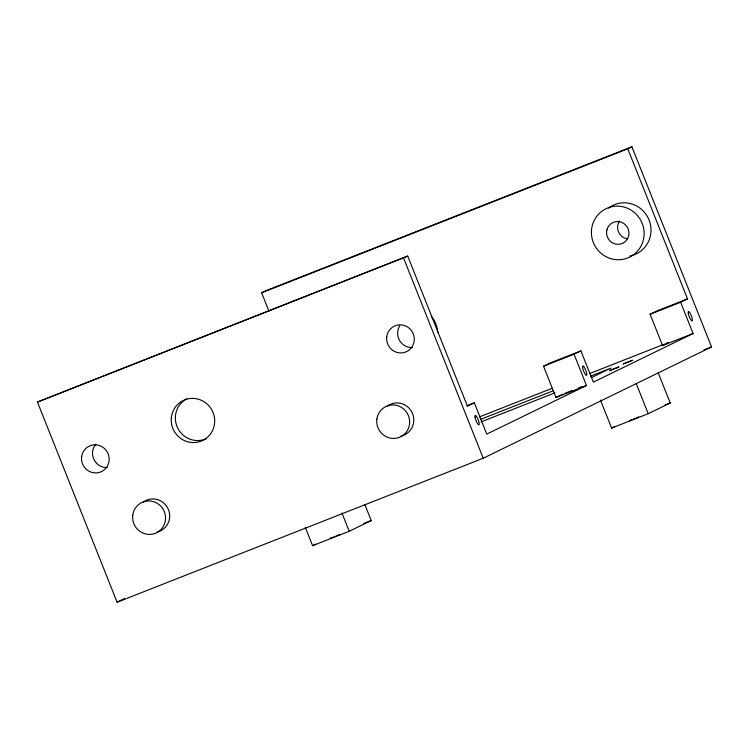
<?xml version="1.0" encoding="UTF-8"?>
<svg xmlns="http://www.w3.org/2000/svg" width="749" height="749" viewBox="0 0 749 749"><rect width="100%" height="100%" fill="white"/><g stroke="black" fill="none" stroke-linecap="round" stroke-linejoin="round"><path stroke-width="1.12" d="M37.45 402.073L407.709 256.083L467.442 406.183L474.323 402.831L486.766 434.102L586.486 385.492L574.043 354.221L580.915 350.869L593.358 382.14L693.078 333.52L680.635 302.25L687.516 298.898L627.784 148.798L631.903 146.785L711.55 346.927L483.227 458.229L117.097 602.215L37.45 402.073L407.709 256.083M268.947 311.144L261.644 292.784L265.773 290.771L631.903 146.785M586.486 385.492L555.973 397.485L543.531 366.214L550.403 362.862L580.915 350.869M693.078 333.52L662.565 345.523L650.123 314.252L657.004 310.901L687.516 298.898M117.097 602.215L124.428 598.638M591.438 377.608L611.034 368.059L590.371 376.185M555.973 397.485L562.845 394.133M662.565 345.523L668.464 342.649M305.302 527.352L312.595 545.684L315.741 544.149M312.595 545.684L349.212 531.284L371.214 520.555L364.782 504.377M600.445 400.06L611.605 428.091L614.751 426.565M611.605 428.091L648.222 413.701L670.224 402.971L658.212 372.777M330.88 538.082L330.337 538.334L333.998 536.977M339.185 534.861L339.718 534.599L338.997 534.842M629.881 420.489L629.347 420.751L631.856 419.833M331.582 537.782L332.519 537.389M337.537 535.554L338.473 535.161M630.592 420.189L631.529 419.805M636.547 417.97L638.728 417.015L638.008 417.259M335.215 536.49L336.423 536.003M634.225 418.906L635.433 418.419M633.851 418.86L635.068 418.382M261.644 292.784L627.784 148.798M650.123 314.252L680.635 302.25M543.531 366.214L574.043 354.221M466.955 405.724L474.323 402.831M479.426 416.893L552.182 388.291M590.184 373.339L662.931 344.737M665.103 343.875L668.361 342.602M480.502 419.393L553.389 390.725M481.017 421.912L554.962 392.832M564.952 393.309L572.32 390.416M578.631 387.926L581.786 386.69M703.948 349.914L711.55 346.927M363.677 523.523L371.214 520.555M664.84 405.087L670.224 402.971M636.219 417.933L637.221 417.549M337.209 535.516L338.211 535.132M636.201 383.507L648.222 413.701M403.589 258.096L483.227 458.229M341.918 512.953L349.212 531.284M143.265 502.12A16.834 16.394 64 0 1 167.945 508.468A16.834 16.394 64 0 1 157.824 531.846M387.355 406.136A16.834 16.394 64 0 1 412.222 412.877A16.834 16.394 64 0 1 401.08 436.068M627.25 238.828A11.441 11.141 64 0 1 619.46 221.049M206.565 438.568A22.217 21.637 64 0 1 177.719 428.082A22.217 21.637 64 0 1 186.829 398.768M608.497 208.082A26.927 26.224 64 0 1 648.615 218.961A26.927 26.224 64 0 1 629.853 255.971M412.465 347.573A14.137 13.772 64 0 1 399.694 325.862M431.227 316.228A26.927 26.224 64 0 1 437.781 332.687M107.35 467.563A14.137 13.772 64 0 1 95.872 444.091M609.555 370.652L618.814 366.982L609.555 370.652M623.355 363.93L632.521 360.297L623.355 363.93M171.287 418.391A22.217 21.637 64 0 0 202.436 440.581A22.217 21.637 64 0 0 205.198 402.466A22.217 21.637 64 0 0 171.287 418.391M386.737 336.685A14.137 13.772 64 0 0 405.677 352.021A14.137 13.772 64 0 0 408.935 327.959A14.137 13.772 64 0 0 386.737 336.685M81.632 456.675A14.137 13.772 64 0 0 100.563 472.01A14.137 13.772 64 0 0 103.821 447.939A14.137 13.772 64 0 0 81.632 456.675M475.053 417.184A5.046 1.142 68.5 0 0 478.639 424.805A5.046 1.142 68.5 0 0 477.619 418.448A5.046 1.142 68.5 0 0 475.053 417.184M582.628 367.684A5.046 1.142 68.5 0 0 586.214 375.305A5.046 1.142 68.5 0 0 585.194 368.939A5.046 1.142 68.5 0 0 582.628 367.684M688.247 313.251A5.046 1.142 68.5 0 0 691.833 320.872A5.046 1.142 68.5 0 0 690.812 314.514A5.046 1.142 68.5 0 0 688.247 313.251M606.887 229.999A11.441 11.141 64 0 0 620.893 243.949A11.441 11.141 64 0 0 625.527 224.897A11.441 11.141 64 0 0 606.887 229.999M591.476 230.42A26.927 26.224 64 0 0 629.235 257.31A26.927 26.224 64 0 0 632.587 211.106A26.927 26.224 64 0 0 591.476 230.42M132.779 515.059A16.834 16.394 64 0 0 155.324 533.316A16.834 16.394 64 0 0 159.2 504.667A16.834 16.394 64 0 0 132.779 515.059M376.869 419.075A16.834 16.394 64 0 0 399.414 437.332A16.834 16.394 64 0 0 403.29 408.682A16.834 16.394 64 0 0 376.869 419.075"/></g></svg>
